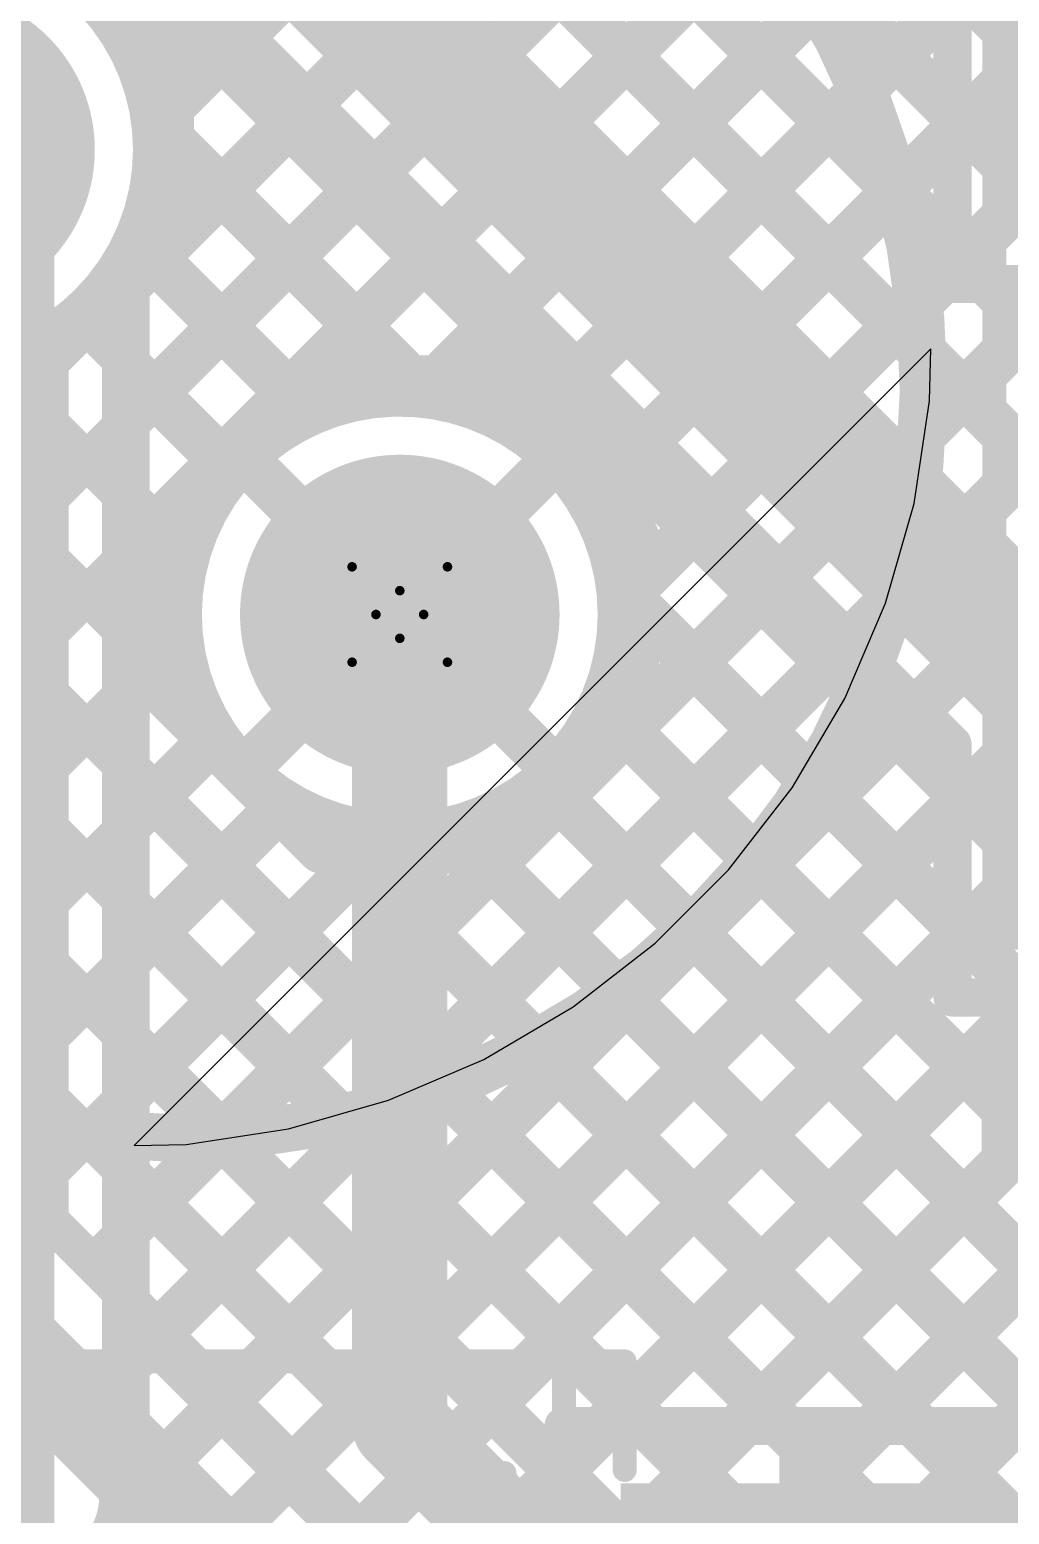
# Model space of a CAD drawing. Header units: inches. Extents: x -1.9 to 9.4, y 0 to 6.7.
# Drawn here: x 0.1457 to 0.3511, y 2.5222 to 2.8334 of the extents above; entities that cross this region are included whole.
import ezdxf

# ---------------------------------------------------------------- set-up
doc = ezdxf.new("R2010")
doc.units = ezdxf.units.IN
doc.header["$MEASUREMENT"] = 0
for name, color, linetype in [('Bottom Layer', 5, 'Continuous'), ('Bottom Solder', 6, 'Continuous'), ('Drill Drawing', 1, 'Continuous'), ('Mechanical 15', 56, 'Continuous'), ('Multi-Layer', 9, 'Continuous'), ('Pad Holes', 156, 'Continuous'), ('Top Layer', 1, 'Continuous'), ('Top Overlay', 2, 'Continuous'), ('Top Paste', 8, 'Continuous'), ('Top Solder', 216, 'Continuous')]:
    doc.layers.add(name, color=color, linetype=linetype)

# ---------------------------------------------------------------- blocks, each defined once
blk = doc.blocks.new('RC035M331LO8_14TH_2A1E_9')
at = {"layer": 'Bottom Layer'}
h = blk.add_hatch(color=5, dxfattribs=at)
edge = h.paths.add_edge_path()
edge.add_arc((-0.0689, 0), 0.0315, 0, 360)
h = blk.add_hatch(color=5, dxfattribs=at)
edge = h.paths.add_edge_path()
edge.add_arc((0.0689, 0), 0.0315, 0, 360)
at = {"layer": 'Bottom Solder'}
h = blk.add_hatch(color=6, dxfattribs=at)
edge = h.paths.add_edge_path()
edge.add_arc((-0.0689, 0), 0.0335, 0, 360)
h = blk.add_hatch(color=6, dxfattribs=at)
edge = h.paths.add_edge_path()
edge.add_arc((0.0689, 0), 0.0335, 0, 360)
at = {"layer": 'Multi-Layer'}
h = blk.add_hatch(color=9, dxfattribs=at)
edge = h.paths.add_edge_path()
edge.add_arc((-0.0689, 0), 0.0315, 0, 360)
h = blk.add_hatch(color=9, dxfattribs=at)
edge = h.paths.add_edge_path()
edge.add_arc((0.0689, 0), 0.0315, 0, 360)
at = {"layer": 'Pad Holes'}
h = blk.add_hatch(color=7, dxfattribs=at)
edge = h.paths.add_edge_path()
edge.add_arc((0.0689, 0), 0.01969, 0, 360)
at = {"layer": 'Top Layer'}
h = blk.add_hatch(color=1, dxfattribs=at)
edge = h.paths.add_edge_path()
edge.add_arc((-0.0689, 0), 0.0315, 0, 360)
h = blk.add_hatch(color=1, dxfattribs=at)
edge = h.paths.add_edge_path()
edge.add_arc((0.0689, 0), 0.0315, 0, 360)
at = {"layer": 'Top Solder'}
h = blk.add_hatch(color=216, dxfattribs=at)
edge = h.paths.add_edge_path()
edge.add_arc((-0.0689, 0), 0.0335, 0, 360)
h = blk.add_hatch(color=216, dxfattribs=at)
edge = h.paths.add_edge_path()
edge.add_arc((0.0689, 0), 0.0335, 0, 360)
at = {"layer": 'Top Overlay'}
for p, q in [((0.10827, 0.11811), (0.10827, -0.11811)), ((0.11577, 0.11023), (0.10827, 0.11811)), ((0.10827, 0.11811), (0.10827, 0.11811)), ((0.12866, 0.09271), (0.11577, 0.11023)), ((0.13922, 0.0737), (0.12866, 0.09271)), ((0.1473, 0.05351), (0.13922, 0.0737)), ((0.15276, 0.03245), (0.1473, 0.05351)), ((0.15551, 0.01088), (0.15276, 0.03245)), ((0.15551, -0.01088), (0.15551, 0.01088)), ((0.15276, -0.03245), (0.15551, -0.01088)), ((0.1473, -0.05351), (0.15276, -0.03245)), ((0.13922, -0.0737), (0.1473, -0.05351)), ((0.12866, -0.09271), (0.13922, -0.0737)), ((0.11577, -0.11023), (0.12866, -0.09271)), ((0.10827, -0.11811), (0.11577, -0.11023))]:
    blk.add_line(p, q, dxfattribs=at)
blk.add_lwpolyline([(0.0029, 0.1575, 0.01, 0.01, -224.908349), (0.0001, 0.1575, 0.01, 0.01, 0)], format="xyseb", dxfattribs=at)
blk = doc.blocks.new('SMA_DO_214AC__23')
at = {"layer": 'Top Layer'}
for points in [[(-0.1063, 0.05512), (-0.04331, 0.05512), (-0.04331, -0.05512), (-0.1063, -0.05512)], [(0.04331, 0.05512), (0.1063, 0.05512), (0.1063, -0.05512), (0.04331, -0.05512)]]:
    blk.add_hatch(color=1, dxfattribs=at).paths.add_polyline_path(points)
at = {"layer": 'Top Overlay'}
blk.add_hatch(color=2, dxfattribs=at).paths.add_polyline_path([(-0.15717, -0.06299), (-0.11122, -0.06299), (-0.11122, 0.06299), (-0.15717, 0.06299)])
at = {"layer": 'Top Paste'}
for points in [[(-0.1063, 0.05512), (-0.04331, 0.05512), (-0.04331, -0.05512), (-0.1063, -0.05512)], [(0.04331, 0.05512), (0.1063, 0.05512), (0.1063, -0.05512), (0.04331, -0.05512)]]:
    blk.add_hatch(color=8, dxfattribs=at).paths.add_polyline_path(points)
at = {"layer": 'Top Solder'}
for points in [[(-0.1103, 0.05912), (-0.03931, 0.05912), (-0.03931, -0.05912), (-0.1103, -0.05912)], [(0.03931, 0.05912), (0.1103, 0.05912), (0.1103, -0.05912), (0.03931, -0.05912)]]:
    blk.add_hatch(color=216, dxfattribs=at).paths.add_polyline_path(points)
at = {"layer": 'Top Overlay'}
for points in [[(-0.11745, 0.06034, 0.005, 0.005, 0), (0.1119, 0.06034, 0.005, 0.005, 0)], [(0.1119, 0.06034, 0.005, 0.005, 0), (0.1119, 0.04656, 0.005, 0.005, 0)], [(0.1119, -0.04656, 0.005, 0.005, 0), (0.1119, -0.06034, 0.005, 0.005, 0)], [(-0.11745, -0.06034, 0.005, 0.005, 0), (0.1119, -0.06034, 0.005, 0.005, 0)]]:
    blk.add_lwpolyline(points, format="xyseb", dxfattribs=at)
for points in [[(-0.1187, 0.06034, 0.0025, 0.0025, 1), (-0.1162, 0.06034, 0.0025, 0.0025, 1)], [(0.11065, 0.06034, 0.0025, 0.0025, 1), (0.11315, 0.06034, 0.0025, 0.0025, 1)], [(0.11065, 0.06034, 0.0025, 0.0025, 1), (0.11315, 0.06034, 0.0025, 0.0025, 1)], [(0.11065, 0.04656, 0.0025, 0.0025, 1), (0.11315, 0.04656, 0.0025, 0.0025, 1)], [(0.11065, -0.04656, 0.0025, 0.0025, 1), (0.11315, -0.04656, 0.0025, 0.0025, 1)], [(-0.1187, -0.06034, 0.0025, 0.0025, 1), (-0.1162, -0.06034, 0.0025, 0.0025, 1)], [(0.11065, -0.06034, 0.0025, 0.0025, 1), (0.11315, -0.06034, 0.0025, 0.0025, 1)], [(0.11065, -0.06034, 0.0025, 0.0025, 1), (0.11315, -0.06034, 0.0025, 0.0025, 1)]]:
    blk.add_lwpolyline(points, format="xyseb", close=True, dxfattribs=at)
blk = doc.blocks.new('MBS10S_25')
at = {"layer": 'Top Layer'}
for points in [[(-0.15577, 0.07086), (-0.08333, 0.07086), (-0.08333, 0.02362), (-0.15577, 0.02362)], [(0.08332, 0.07086), (0.15576, 0.07086), (0.15576, 0.02362), (0.08332, 0.02362)], [(-0.15576, -0.02362), (-0.08332, -0.02362), (-0.08332, -0.07086), (-0.15576, -0.07086)], [(0.08333, -0.02362), (0.15577, -0.02362), (0.15577, -0.07086), (0.08333, -0.07086)]]:
    blk.add_hatch(color=1, dxfattribs=at).paths.add_polyline_path(points)
at = {"layer": 'Top Paste'}
for points in [[(-0.15577, 0.07086), (-0.08333, 0.07086), (-0.08333, 0.02362), (-0.15577, 0.02362)], [(0.08332, 0.07086), (0.15576, 0.07086), (0.15576, 0.02362), (0.08332, 0.02362)], [(-0.15576, -0.02362), (-0.08332, -0.02362), (-0.08332, -0.07086), (-0.15576, -0.07086)], [(0.08333, -0.02362), (0.15577, -0.02362), (0.15577, -0.07086), (0.08333, -0.07086)]]:
    blk.add_hatch(color=8, dxfattribs=at).paths.add_polyline_path(points)
at = {"layer": 'Top Solder'}
for points in [[(-0.15777, 0.07286), (-0.08133, 0.07286), (-0.08133, 0.02162), (-0.15777, 0.02162)], [(0.08132, 0.07286), (0.15776, 0.07286), (0.15776, 0.02162), (0.08132, 0.02162)], [(-0.15776, -0.02162), (-0.08132, -0.02162), (-0.08132, -0.07286), (-0.15776, -0.07286)], [(0.08133, -0.02162), (0.15777, -0.02162), (0.15777, -0.07286), (0.08133, -0.07286)]]:
    blk.add_hatch(color=216, dxfattribs=at).paths.add_polyline_path(points)
at = {"layer": 'Mechanical 15'}
blk.add_lwpolyline([(0.07054, 0.00501, 0.0001, 0.0001, 0), (0.07052, 0.00499, 0.0001, 0.0001, 0)], format="xyseb", dxfattribs=at)
for points in [[(0.0705, 0.00499, 0.00005, 0.00005, 1), (0.07055, 0.00499, 0.00005, 0.00005, 1)], [(0.07052, 0.00501, 0.00005, 0.00005, 1), (0.07057, 0.00501, 0.00005, 0.00005, 1)]]:
    blk.add_lwpolyline(points, format="xyseb", close=True, dxfattribs=at)
at = {"layer": 'Top Overlay'}
for points in [[(0.0832, 0.09843, 0.005, 0.005, 0), (-0.08215, 0.09843, 0.005, 0.005, 0)], [(-0.08215, 0.09843, 0.005, 0.005, 0), (-0.08215, 0.07564, 0.005, 0.005, 0)], [(-0.06942, 0.09843, 0.005, 0.005, 0), (-0.06942, -0.09842, 0.005, 0.005, 0)], [(0.0832, 0.09843, 0.005, 0.005, 0), (0.0832, 0.07564, 0.005, 0.005, 0)], [(0.03803, 0.085, 0.005, 0.005, -1), (0.03803, 0.055, 0.005, 0.005, 0)], [(-0.04697, 0.07, 0.005, 0.005, 0), (-0.04697, 0.03, 0.005, 0.005, 0)], [(0.03803, 0.025, 0.005, 0.005, -1), (0.03803, 0.055, 0.005, 0.005, 0)], [(-0.02697, 0.05, 0.005, 0.005, 0), (-0.06697, 0.05, 0.005, 0.005, 0)], [(-0.08215, 0.01886, 0.005, 0.005, 0), (-0.08215, -0.01885, 0.005, 0.005, 0)], [(0.0832, 0.01886, 0.005, 0.005, 0), (0.0832, -0.01885, 0.005, 0.005, 0)], [(0.04053, -0.025, 0.005, 0.005, -1), (0.04053, -0.055, 0.005, 0.005, 0)], [(-0.05697, -0.035, 0.005, 0.005, 0), (-0.05697, -0.075, 0.005, 0.005, 0)], [(0.04053, -0.085, 0.005, 0.005, -1), (0.04053, -0.055, 0.005, 0.005, 0)], [(-0.08215, -0.07563, 0.005, 0.005, 0), (-0.08215, -0.09842, 0.005, 0.005, 0)], [(0.0832, -0.07563, 0.005, 0.005, 0), (0.0832, -0.09842, 0.005, 0.005, 0)], [(0.0832, -0.09842, 0.005, 0.005, 0), (-0.08215, -0.09842, 0.005, 0.005, 0)]]:
    blk.add_lwpolyline(points, format="xyseb", dxfattribs=at)
for points in [[(-0.0834, 0.09843, 0.0025, 0.0025, 1), (-0.0809, 0.09843, 0.0025, 0.0025, 1)], [(-0.0834, 0.09843, 0.0025, 0.0025, 1), (-0.0809, 0.09843, 0.0025, 0.0025, 1)], [(-0.07067, 0.09843, 0.0025, 0.0025, 1), (-0.06817, 0.09843, 0.0025, 0.0025, 1)], [(0.08195, 0.09843, 0.0025, 0.0025, 1), (0.08445, 0.09843, 0.0025, 0.0025, 1)], [(0.08195, 0.09843, 0.0025, 0.0025, 1), (0.08445, 0.09843, 0.0025, 0.0025, 1)], [(-0.1124, 0.09, 0.005, 0.005, 1), (-0.12654, 0.09, 0.005, 0.005, 1)], [(-0.12779, 0.09, 0.0025, 0.0025, 1), (-0.12529, 0.09, 0.0025, 0.0025, 1)], [(-0.11365, 0.09, 0.0025, 0.0025, 1), (-0.11115, 0.09, 0.0025, 0.0025, 1)], [(0.03678, 0.085, 0.0025, 0.0025, 1), (0.03928, 0.085, 0.0025, 0.0025, 1)], [(-0.0834, 0.07564, 0.0025, 0.0025, 1), (-0.0809, 0.07564, 0.0025, 0.0025, 1)], [(0.08195, 0.07564, 0.0025, 0.0025, 1), (0.08445, 0.07564, 0.0025, 0.0025, 1)], [(-0.04822, 0.07, 0.0025, 0.0025, 1), (-0.04572, 0.07, 0.0025, 0.0025, 1)], [(0.03678, 0.055, 0.0025, 0.0025, 1), (0.03928, 0.055, 0.0025, 0.0025, 1)], [(0.03678, 0.055, 0.0025, 0.0025, 1), (0.03928, 0.055, 0.0025, 0.0025, 1)], [(-0.06822, 0.05, 0.0025, 0.0025, 1), (-0.06572, 0.05, 0.0025, 0.0025, 1)], [(-0.02822, 0.05, 0.0025, 0.0025, 1), (-0.02572, 0.05, 0.0025, 0.0025, 1)], [(-0.04822, 0.03, 0.0025, 0.0025, 1), (-0.04572, 0.03, 0.0025, 0.0025, 1)], [(0.03678, 0.025, 0.0025, 0.0025, 1), (0.03928, 0.025, 0.0025, 0.0025, 1)], [(-0.0834, 0.01886, 0.0025, 0.0025, 1), (-0.0809, 0.01886, 0.0025, 0.0025, 1)], [(0.08195, 0.01886, 0.0025, 0.0025, 1), (0.08445, 0.01886, 0.0025, 0.0025, 1)], [(-0.0834, -0.01885, 0.0025, 0.0025, 1), (-0.0809, -0.01885, 0.0025, 0.0025, 1)], [(0.08195, -0.01885, 0.0025, 0.0025, 1), (0.08445, -0.01885, 0.0025, 0.0025, 1)], [(0.03928, -0.025, 0.0025, 0.0025, 1), (0.04178, -0.025, 0.0025, 0.0025, 1)], [(-0.05822, -0.035, 0.0025, 0.0025, 1), (-0.05572, -0.035, 0.0025, 0.0025, 1)], [(0.03928, -0.055, 0.0025, 0.0025, 1), (0.04178, -0.055, 0.0025, 0.0025, 1)], [(0.03928, -0.055, 0.0025, 0.0025, 1), (0.04178, -0.055, 0.0025, 0.0025, 1)], [(-0.0834, -0.07563, 0.0025, 0.0025, 1), (-0.0809, -0.07563, 0.0025, 0.0025, 1)], [(-0.05822, -0.075, 0.0025, 0.0025, 1), (-0.05572, -0.075, 0.0025, 0.0025, 1)], [(0.08195, -0.07563, 0.0025, 0.0025, 1), (0.08445, -0.07563, 0.0025, 0.0025, 1)], [(0.03928, -0.085, 0.0025, 0.0025, 1), (0.04178, -0.085, 0.0025, 0.0025, 1)], [(-0.0834, -0.09842, 0.0025, 0.0025, 1), (-0.0809, -0.09842, 0.0025, 0.0025, 1)], [(-0.0834, -0.09842, 0.0025, 0.0025, 1), (-0.0809, -0.09842, 0.0025, 0.0025, 1)], [(-0.07067, -0.09842, 0.0025, 0.0025, 1), (-0.06817, -0.09842, 0.0025, 0.0025, 1)], [(0.08195, -0.09842, 0.0025, 0.0025, 1), (0.08445, -0.09842, 0.0025, 0.0025, 1)], [(0.08195, -0.09842, 0.0025, 0.0025, 1), (0.08445, -0.09842, 0.0025, 0.0025, 1)]]:
    blk.add_lwpolyline(points, format="xyseb", close=True, dxfattribs=at)

msp = doc.modelspace()

# ---------------------------------------------------------------- linework, layer by layer
at = {"layer": 'Bottom Layer'}
for points in [[(0.1659, 2.49672, 0.01, 0.01, 0), (1.03869, 3.36951, 0.01, 0.01, 0)], [(0.1659, 2.52501, 0.01, 0.01, 0), (1.01041, 3.36951, 0.01, 0.01, 0)], [(0.1659, 2.55329, 0.01, 0.01, 0), (0.98212, 3.36951, 0.01, 0.01, 0)], [(0.1659, 2.58158, 0.01, 0.01, 0), (0.95384, 3.36951, 0.01, 0.01, 0)], [(0.16792, 2.47046, 0.01, 0.01, 0), (1.06697, 3.36951, 0.01, 0.01, 0)], [(0.18206, 2.45632, 0.01, 0.01, 0), (1.09526, 3.36951, 0.01, 0.01, 0)], [(0.1962, 2.44217, 0.01, 0.01, 0), (1.12354, 3.36951, 0.01, 0.01, 0)], [(0.22389, 2.44157, 0.01, 0.01, 0), (1.15183, 3.36951, 0.01, 0.01, 0)], [(0.2497, 2.75022, 0.01, 0.01, 0), (0.86898, 3.36951, 0.01, 0.01, 0)], [(0.25217, 2.44157, 0.01, 0.01, 0), (1.18011, 3.36951, 0.01, 0.01, 0)], [(0.26384, 2.73608, 0.01, 0.01, 0), (0.89727, 3.36951, 0.01, 0.01, 0)], [(0.27266, 2.71662, 0.01, 0.01, 0), (0.92555, 3.36951, 0.01, 0.01, 0)], [(0.01631, 3.16735, 0.01, 0.01, 0), (0.562, 2.62167, 0.01, 0.01, 0)], [(0.16484, 2.83508, 0.01, 0.01, 0), (0.4868, 3.15703, 0.01, 0.01, 0)], [(0.01631, 3.13907, 0.01, 0.01, 0), (0.55653, 2.59885, 0.01, 0.01, 0)], [(0.17522, 2.81717, 0.01, 0.01, 0), (0.48772, 3.12967, 0.01, 0.01, 0)], [(0.1659, 2.77957, 0.01, 0.01, 0), (0.50186, 3.11553, 0.01, 0.01, 0)], [(0.01631, 3.11078, 0.01, 0.01, 0), (0.59613, 2.53096, 0.01, 0.01, 0)], [(0.28046, 2.44157, 0.01, 0.01, 0), (0.95067, 3.11179, 0.01, 0.01, 0)], [(0.1659, 2.75128, 0.01, 0.01, 0), (0.516, 3.10138, 0.01, 0.01, 0)], [(0.1659, 2.723, 0.01, 0.01, 0), (0.54237, 3.09947, 0.01, 0.01, 0)], [(0.23133, 2.76014, 0.01, 0.01, 0), (0.57065, 3.09947, 0.01, 0.01, 0)], [(0.01631, 3.0825, 0.01, 0.01, 0), (0.5468, 2.55201, 0.01, 0.01, 0)], [(0.01631, 3.05422, 0.01, 0.01, 0), (0.51852, 2.55201, 0.01, 0.01, 0)], [(0.01631, 3.02593, 0.01, 0.01, 0), (0.50371, 2.53854, 0.01, 0.01, 0)], [(0.01631, 2.99765, 0.01, 0.01, 0), (0.46195, 2.55201, 0.01, 0.01, 0)], [(0.14234, 2.85758, 0.01, 0.01, 0), (0.17522, 2.8247, 0.01, 0.01, 0)], [(0.1259, 2.45248, 0.05, 0.05, 0), (0.1259, 2.80827, 0.05, 0.05, 0)], [(0.17522, 2.79183, 0.01, 0.01, 0), (0.17522, 2.8247, 0.01, 0.01, 0)], [(0.17522, 2.81046, 0.01, 0.01, 0), (0.22553, 2.76014, 0.01, 0.01, 0)], [(0.1659, 2.78251, 0.01, 0.01, 0), (0.17522, 2.79183, 0.01, 0.01, 0)], [(0.17039, 2.787, 0.01, 0.01, 0), (0.20207, 2.75532, 0.01, 0.01, 0)], [(0.1659, 2.47248, 0.01, 0.01, 0), (0.1659, 2.78251, 0.01, 0.01, 0)], [(0.1659, 2.76321, 0.01, 0.01, 0), (0.18793, 2.74118, 0.01, 0.01, 0)], [(0.17402, 2.72727, 0.01, 0.01, 0), (0.2069, 2.76014, 0.01, 0.01, 0)], [(0.2069, 2.76014, 0.01, 0.01, 0), (0.23978, 2.76014, 0.01, 0.01, 0)], [(0.23978, 2.76014, 0.01, 0.01, 0), (0.27266, 2.72727, 0.01, 0.01, 0)], [(0.194, 2.74017, 0.01, 0.01, 0), (0.22334, 2.71083, 0.01, 0.01, 0)], [(0.22334, 2.71083, 0.01, 0.01, 0), (0.25268, 2.74017, 0.01, 0.01, 0)], [(0.1659, 2.73492, 0.01, 0.01, 0), (0.17402, 2.7268, 0.01, 0.01, 0)], [(0.17402, 2.69439, 0.01, 0.01, 0), (0.17402, 2.72727, 0.01, 0.01, 0)], [(0.27266, 2.69439, 0.01, 0.01, 0), (0.27266, 2.72727, 0.01, 0.01, 0)], [(0.27266, 2.71302, 0.01, 0.01, 0), (0.43367, 2.55201, 0.01, 0.01, 0)], [(0.194, 2.68148, 0.01, 0.01, 0), (0.22334, 2.71083, 0.01, 0.01, 0)], [(0.22334, 2.71083, 0.01, 0.01, 0), (0.25268, 2.68148, 0.01, 0.01, 0)], [(0.1659, 2.70664, 0.01, 0.01, 0), (0.17402, 2.69852, 0.01, 0.01, 0)], [(0.1659, 2.69471, 0.01, 0.01, 0), (0.17402, 2.70284, 0.01, 0.01, 0)], [(0.17402, 2.69439, 0.01, 0.01, 0), (0.2069, 2.66151, 0.01, 0.01, 0)], [(0.23978, 2.66151, 0.01, 0.01, 0), (0.27266, 2.69439, 0.01, 0.01, 0)], [(0.26783, 2.68956, 0.01, 0.01, 0), (0.41128, 2.54611, 0.01, 0.01, 0)], [(0.1659, 2.66643, 0.01, 0.01, 0), (0.18394, 2.68447, 0.01, 0.01, 0)], [(0.1659, 2.67835, 0.01, 0.01, 0), (0.39225, 2.45201, 0.01, 0.01, 0)], [(0.25369, 2.67542, 0.01, 0.01, 0), (0.39714, 2.53197, 0.01, 0.01, 0)], [(0.1659, 2.63814, 0.01, 0.01, 0), (0.19808, 2.67033, 0.01, 0.01, 0)], [(0.1659, 2.60986, 0.01, 0.01, 0), (0.21755, 2.66151, 0.01, 0.01, 0)], [(0.2069, 2.66151, 0.01, 0.01, 0), (0.23978, 2.66151, 0.01, 0.01, 0)], [(0.21103, 2.66151, 0.01, 0.01, 0), (0.39196, 2.48058, 0.01, 0.01, 0)], [(0.23931, 2.66151, 0.01, 0.01, 0), (0.39196, 2.50886, 0.01, 0.01, 0)], [(0.1659, 2.65007, 0.01, 0.01, 0), (0.3744, 2.44157, 0.01, 0.01, 0)], [(0.1659, 2.62179, 0.01, 0.01, 0), (0.34611, 2.44157, 0.01, 0.01, 0)], [(0.1659, 2.5935, 0.01, 0.01, 0), (0.31783, 2.44157, 0.01, 0.01, 0)], [(0.1659, 2.56522, 0.01, 0.01, 0), (0.28954, 2.44157, 0.01, 0.01, 0)], [(0.1659, 2.53693, 0.01, 0.01, 0), (0.26126, 2.44157, 0.01, 0.01, 0)]]:
    msp.add_lwpolyline(points, format="xyseb", dxfattribs=at)
for points in [[(0.16234, 2.83508, 0.005, 0.005, 1), (0.16734, 2.83508, 0.005, 0.005, 1)], [(0.1134, 2.80827, 0.025, 0.025, 1), (0.1384, 2.80827, 0.025, 0.025, 1)], [(0.17272, 2.8247, 0.005, 0.005, 1), (0.17772, 2.8247, 0.005, 0.005, 1)], [(0.17272, 2.8247, 0.005, 0.005, 1), (0.17772, 2.8247, 0.005, 0.005, 1)], [(0.17272, 2.81717, 0.005, 0.005, 1), (0.17772, 2.81717, 0.005, 0.005, 1)], [(0.17272, 2.81046, 0.005, 0.005, 1), (0.17772, 2.81046, 0.005, 0.005, 1)], [(0.17272, 2.79183, 0.005, 0.005, 1), (0.17772, 2.79183, 0.005, 0.005, 1)], [(0.17272, 2.79183, 0.005, 0.005, 1), (0.17772, 2.79183, 0.005, 0.005, 1)], [(0.16789, 2.787, 0.005, 0.005, 1), (0.17289, 2.787, 0.005, 0.005, 1)], [(0.1634, 2.78251, 0.005, 0.005, 1), (0.1684, 2.78251, 0.005, 0.005, 1)], [(0.1634, 2.78251, 0.005, 0.005, 1), (0.1684, 2.78251, 0.005, 0.005, 1)], [(0.1634, 2.77957, 0.005, 0.005, 1), (0.1684, 2.77957, 0.005, 0.005, 1)], [(0.1634, 2.76321, 0.005, 0.005, 1), (0.1684, 2.76321, 0.005, 0.005, 1)], [(0.2044, 2.76014, 0.005, 0.005, 1), (0.2094, 2.76014, 0.005, 0.005, 1)], [(0.2044, 2.76014, 0.005, 0.005, 1), (0.2094, 2.76014, 0.005, 0.005, 1)], [(0.22303, 2.76014, 0.005, 0.005, 1), (0.22803, 2.76014, 0.005, 0.005, 1)], [(0.22883, 2.76014, 0.005, 0.005, 1), (0.23383, 2.76014, 0.005, 0.005, 1)], [(0.23728, 2.76014, 0.005, 0.005, 1), (0.24228, 2.76014, 0.005, 0.005, 1)], [(0.23728, 2.76014, 0.005, 0.005, 1), (0.24228, 2.76014, 0.005, 0.005, 1)], [(0.19957, 2.75532, 0.005, 0.005, 1), (0.20457, 2.75532, 0.005, 0.005, 1)], [(0.1634, 2.75128, 0.005, 0.005, 1), (0.1684, 2.75128, 0.005, 0.005, 1)], [(0.2472, 2.75022, 0.005, 0.005, 1), (0.2522, 2.75022, 0.005, 0.005, 1)], [(0.18543, 2.74118, 0.005, 0.005, 1), (0.19043, 2.74118, 0.005, 0.005, 1)], [(0.1915, 2.74017, 0.005, 0.005, 1), (0.1965, 2.74017, 0.005, 0.005, 1)], [(0.25018, 2.74017, 0.005, 0.005, 1), (0.25518, 2.74017, 0.005, 0.005, 1)], [(0.1634, 2.73492, 0.005, 0.005, 1), (0.1684, 2.73492, 0.005, 0.005, 1)], [(0.26134, 2.73608, 0.005, 0.005, 1), (0.26634, 2.73608, 0.005, 0.005, 1)], [(0.17152, 2.72727, 0.005, 0.005, 1), (0.17652, 2.72727, 0.005, 0.005, 1)], [(0.17152, 2.72727, 0.005, 0.005, 1), (0.17652, 2.72727, 0.005, 0.005, 1)], [(0.17152, 2.7268, 0.005, 0.005, 1), (0.17652, 2.7268, 0.005, 0.005, 1)], [(0.27016, 2.72727, 0.005, 0.005, 1), (0.27516, 2.72727, 0.005, 0.005, 1)], [(0.27016, 2.72727, 0.005, 0.005, 1), (0.27516, 2.72727, 0.005, 0.005, 1)], [(0.1634, 2.723, 0.005, 0.005, 1), (0.1684, 2.723, 0.005, 0.005, 1)], [(0.27016, 2.71662, 0.005, 0.005, 1), (0.27516, 2.71662, 0.005, 0.005, 1)], [(0.27016, 2.71302, 0.005, 0.005, 1), (0.27516, 2.71302, 0.005, 0.005, 1)], [(0.22084, 2.71083, 0.005, 0.005, 1), (0.22584, 2.71083, 0.005, 0.005, 1)], [(0.22084, 2.71083, 0.005, 0.005, 1), (0.22584, 2.71083, 0.005, 0.005, 1)], [(0.22084, 2.71083, 0.005, 0.005, 1), (0.22584, 2.71083, 0.005, 0.005, 1)], [(0.22084, 2.71083, 0.005, 0.005, 1), (0.22584, 2.71083, 0.005, 0.005, 1)], [(0.1634, 2.70664, 0.005, 0.005, 1), (0.1684, 2.70664, 0.005, 0.005, 1)], [(0.17152, 2.70284, 0.005, 0.005, 1), (0.17652, 2.70284, 0.005, 0.005, 1)], [(0.17152, 2.69852, 0.005, 0.005, 1), (0.17652, 2.69852, 0.005, 0.005, 1)], [(0.1634, 2.69471, 0.005, 0.005, 1), (0.1684, 2.69471, 0.005, 0.005, 1)], [(0.17152, 2.69439, 0.005, 0.005, 1), (0.17652, 2.69439, 0.005, 0.005, 1)], [(0.17152, 2.69439, 0.005, 0.005, 1), (0.17652, 2.69439, 0.005, 0.005, 1)], [(0.27016, 2.69439, 0.005, 0.005, 1), (0.27516, 2.69439, 0.005, 0.005, 1)], [(0.27016, 2.69439, 0.005, 0.005, 1), (0.27516, 2.69439, 0.005, 0.005, 1)], [(0.26533, 2.68956, 0.005, 0.005, 1), (0.27033, 2.68956, 0.005, 0.005, 1)], [(0.18144, 2.68447, 0.005, 0.005, 1), (0.18644, 2.68447, 0.005, 0.005, 1)], [(0.1915, 2.68148, 0.005, 0.005, 1), (0.1965, 2.68148, 0.005, 0.005, 1)], [(0.25018, 2.68148, 0.005, 0.005, 1), (0.25518, 2.68148, 0.005, 0.005, 1)], [(0.1634, 2.67835, 0.005, 0.005, 1), (0.1684, 2.67835, 0.005, 0.005, 1)], [(0.25119, 2.67542, 0.005, 0.005, 1), (0.25619, 2.67542, 0.005, 0.005, 1)], [(0.19558, 2.67033, 0.005, 0.005, 1), (0.20058, 2.67033, 0.005, 0.005, 1)], [(0.1634, 2.66643, 0.005, 0.005, 1), (0.1684, 2.66643, 0.005, 0.005, 1)], [(0.2044, 2.66151, 0.005, 0.005, 1), (0.2094, 2.66151, 0.005, 0.005, 1)], [(0.2044, 2.66151, 0.005, 0.005, 1), (0.2094, 2.66151, 0.005, 0.005, 1)], [(0.20853, 2.66151, 0.005, 0.005, 1), (0.21353, 2.66151, 0.005, 0.005, 1)], [(0.21505, 2.66151, 0.005, 0.005, 1), (0.22005, 2.66151, 0.005, 0.005, 1)], [(0.23681, 2.66151, 0.005, 0.005, 1), (0.24181, 2.66151, 0.005, 0.005, 1)], [(0.23728, 2.66151, 0.005, 0.005, 1), (0.24228, 2.66151, 0.005, 0.005, 1)], [(0.23728, 2.66151, 0.005, 0.005, 1), (0.24228, 2.66151, 0.005, 0.005, 1)], [(0.1634, 2.65007, 0.005, 0.005, 1), (0.1684, 2.65007, 0.005, 0.005, 1)], [(0.1634, 2.63814, 0.005, 0.005, 1), (0.1684, 2.63814, 0.005, 0.005, 1)], [(0.1634, 2.62179, 0.005, 0.005, 1), (0.1684, 2.62179, 0.005, 0.005, 1)], [(0.1634, 2.60986, 0.005, 0.005, 1), (0.1684, 2.60986, 0.005, 0.005, 1)], [(0.1634, 2.5935, 0.005, 0.005, 1), (0.1684, 2.5935, 0.005, 0.005, 1)], [(0.1634, 2.58158, 0.005, 0.005, 1), (0.1684, 2.58158, 0.005, 0.005, 1)], [(0.1634, 2.56522, 0.005, 0.005, 1), (0.1684, 2.56522, 0.005, 0.005, 1)], [(0.1634, 2.55329, 0.005, 0.005, 1), (0.1684, 2.55329, 0.005, 0.005, 1)], [(0.1634, 2.53693, 0.005, 0.005, 1), (0.1684, 2.53693, 0.005, 0.005, 1)], [(0.1634, 2.52501, 0.005, 0.005, 1), (0.1684, 2.52501, 0.005, 0.005, 1)]]:
    msp.add_lwpolyline(points, format="xyseb", close=True, dxfattribs=at)
at = {"layer": 'Drill Drawing'}
for points in [[(0.21334, 2.72083, 0.002, 0.002, 0), (0.22334, 2.71583, 0.002, 0.002, 0)], [(0.21334, 2.72083, 0.002, 0.002, 0), (0.21834, 2.71083, 0.002, 0.002, 0)], [(0.22334, 2.71583, 0.002, 0.002, 0), (0.23334, 2.72083, 0.002, 0.002, 0)], [(0.22834, 2.71083, 0.002, 0.002, 0), (0.23334, 2.72083, 0.002, 0.002, 0)], [(0.21334, 2.70083, 0.002, 0.002, 0), (0.21834, 2.71083, 0.002, 0.002, 0)], [(0.22834, 2.71083, 0.002, 0.002, 0), (0.23334, 2.70083, 0.002, 0.002, 0)], [(0.21334, 2.70083, 0.002, 0.002, 0), (0.22334, 2.70583, 0.002, 0.002, 0)], [(0.22334, 2.70583, 0.002, 0.002, 0), (0.23334, 2.70083, 0.002, 0.002, 0)]]:
    msp.add_lwpolyline(points, format="xyseb", dxfattribs=at)
for points in [[(0.21284, 2.72083, 0.001, 0.001, 1), (0.21384, 2.72083, 0.001, 0.001, 1)], [(0.21284, 2.72083, 0.001, 0.001, 1), (0.21384, 2.72083, 0.001, 0.001, 1)], [(0.23284, 2.72083, 0.001, 0.001, 1), (0.23384, 2.72083, 0.001, 0.001, 1)], [(0.23284, 2.72083, 0.001, 0.001, 1), (0.23384, 2.72083, 0.001, 0.001, 1)], [(0.22284, 2.71583, 0.001, 0.001, 1), (0.22384, 2.71583, 0.001, 0.001, 1)], [(0.22284, 2.71583, 0.001, 0.001, 1), (0.22384, 2.71583, 0.001, 0.001, 1)], [(0.21784, 2.71083, 0.001, 0.001, 1), (0.21884, 2.71083, 0.001, 0.001, 1)], [(0.21784, 2.71083, 0.001, 0.001, 1), (0.21884, 2.71083, 0.001, 0.001, 1)], [(0.22784, 2.71083, 0.001, 0.001, 1), (0.22884, 2.71083, 0.001, 0.001, 1)], [(0.22784, 2.71083, 0.001, 0.001, 1), (0.22884, 2.71083, 0.001, 0.001, 1)], [(0.22284, 2.70583, 0.001, 0.001, 1), (0.22384, 2.70583, 0.001, 0.001, 1)], [(0.22284, 2.70583, 0.001, 0.001, 1), (0.22384, 2.70583, 0.001, 0.001, 1)], [(0.21284, 2.70083, 0.001, 0.001, 1), (0.21384, 2.70083, 0.001, 0.001, 1)], [(0.21284, 2.70083, 0.001, 0.001, 1), (0.21384, 2.70083, 0.001, 0.001, 1)], [(0.23284, 2.70083, 0.001, 0.001, 1), (0.23384, 2.70083, 0.001, 0.001, 1)], [(0.23284, 2.70083, 0.001, 0.001, 1), (0.23384, 2.70083, 0.001, 0.001, 1)]]:
    msp.add_lwpolyline(points, format="xyseb", close=True, dxfattribs=at)
at = {"layer": 'Top Layer'}
for points in [[(0.01529, 2.99867, 0.008, 0.008, 0), (0.33922, 2.67474, 0.008, 0.008, 0)], [(0.17554, 2.97984, 0.008, 0.008, 0), (0.33922, 2.81616, 0.008, 0.008, 0)], [(0.17554, 2.95156, 0.008, 0.008, 0), (0.33922, 2.78788, 0.008, 0.008, 0)], [(0.27035, 2.82745, 0.008, 0.008, 0), (0.37055, 2.92765, 0.008, 0.008, 0)], [(0.17554, 2.92327, 0.008, 0.008, 0), (0.37729, 2.72152, 0.008, 0.008, 0)], [(0.17554, 2.92226, 0.008, 0.008, 0), (0.37628, 2.72152, 0.008, 0.008, 0)], [(0.14904, 2.91128, 0.025, 0.025, 0), (0.3628, 2.69752, 0.025, 0.025, 0)], [(0.13033, 2.89251, 0.008, 0.008, 0), (0.33922, 2.68362, 0.008, 0.008, 0)], [(0.33922, 2.78013, 0.008, 0.008, 0), (0.33922, 2.87113, 0.008, 0.008, 0)], [(0.28449, 2.8133, 0.008, 0.008, 0), (0.33922, 2.86803, 0.008, 0.008, 0)], [(0.09373, 2.84044, 0.008, 0.008, -0.668179), (0.1714, 2.80827, 0.008, 0.008, 0)], [(0.16356, 2.83379, 0.008, 0.008, 0), (0.1763, 2.84654, 0.008, 0.008, 0)], [(0.29863, 2.79916, 0.008, 0.008, 0), (0.33922, 2.83975, 0.008, 0.008, 0)], [(0.17114, 2.81309, 0.008, 0.008, 0), (0.19045, 2.8324, 0.008, 0.008, 0)], [(0.1499, 2.76357, 0.008, 0.008, 0), (0.20459, 2.81825, 0.008, 0.008, 0)], [(0.17093, 2.81474, 0.008, 0.008, 0), (0.22982, 2.75586, 0.008, 0.008, 0)], [(0.31278, 2.78502, 0.008, 0.008, 0), (0.33922, 2.81147, 0.008, 0.008, 0)], [(0.1714, 2.80827, 0.008, 0.008, -0.198912), (0.15807, 2.7761, 0.008, 0.008, 0)], [(0.1499, 2.73528, 0.008, 0.008, 0), (0.21873, 2.80411, 0.008, 0.008, 0)], [(0.1499, 2.707, 0.008, 0.008, 0), (0.23287, 2.78997, 0.008, 0.008, 0)], [(0.16751, 2.78988, 0.008, 0.008, 0), (0.20495, 2.75244, 0.008, 0.008, 0)], [(0.33922, 2.78788, 0.008, 0.008, 0), (0.34696, 2.78013, 0.008, 0.008, 0)], [(0.32692, 2.77088, 0.008, 0.008, 0), (0.33922, 2.78318, 0.008, 0.008, 0)], [(0.33922, 2.78013, 0.008, 0.008, 0), (0.38434, 2.78013, 0.008, 0.008, 0)], [(0.34106, 2.75674, 0.008, 0.008, 0), (0.36446, 2.78013, 0.008, 0.008, 0)], [(0.34696, 2.78013, 0.008, 0.008, 0), (0.40558, 2.72152, 0.008, 0.008, 0)], [(0.15807, 2.7761, 0.008, 0.008, -0.057493), (0.1499, 2.76962, 0.008, 0.008, 0)], [(0.22733, 2.75615, 0.008, 0.008, 0), (0.24701, 2.77583, 0.008, 0.008, 0)], [(0.15544, 2.77367, 0.008, 0.008, 0), (0.18874, 2.74037, 0.008, 0.008, 0)], [(0.1499, 2.58383, 0.008, 0.008, 0), (0.1499, 2.76962, 0.008, 0.008, 0)], [(0.24832, 2.74885, 0.008, 0.008, 0), (0.26116, 2.76169, 0.008, 0.008, 0)], [(0.19117, 2.743, 0.008, 0.008, -0.668179), (0.26883, 2.71083, 0.008, 0.008, 0)], [(0.1499, 2.75092, 0.008, 0.008, 0), (0.17915, 2.72167, 0.008, 0.008, 0)], [(0.26221, 2.73446, 0.008, 0.008, 0), (0.2753, 2.74754, 0.008, 0.008, 0)], [(0.25551, 2.67866, 0.008, 0.008, -1), (0.19117, 2.743, 0.008, 0.008, 0)], [(0.194, 2.74017, 0.01, 0.01, 0), (0.22334, 2.71083, 0.01, 0.01, 0)], [(0.22334, 2.71083, 0.01, 0.01, 0), (0.25268, 2.74017, 0.01, 0.01, 0)], [(0.26879, 2.71275, 0.008, 0.008, 0), (0.28944, 2.7334, 0.008, 0.008, 0)], [(0.1499, 2.72264, 0.008, 0.008, 0), (0.18328, 2.68926, 0.008, 0.008, 0)], [(0.15903, 2.5747, 0.008, 0.008, 0), (0.30358, 2.71926, 0.008, 0.008, 0)], [(0.22334, 2.54088, 0.02, 0.02, 0), (0.22334, 2.71083, 0.02, 0.02, 0)], [(0.26837, 2.7173, 0.008, 0.008, 0), (0.33922, 2.64646, 0.008, 0.008, 0)], [(0.194, 2.68148, 0.01, 0.01, 0), (0.22334, 2.71083, 0.01, 0.01, 0)], [(0.22334, 2.71083, 0.01, 0.01, 0), (0.25268, 2.68148, 0.01, 0.01, 0)], [(0.26883, 2.71083, 0.008, 0.008, -0.198912), (0.25551, 2.67866, 0.008, 0.008, 0)], [(0.1499, 2.67871, 0.008, 0.008, 0), (0.17802, 2.70683, 0.008, 0.008, 0)], [(0.17317, 2.56056, 0.008, 0.008, 0), (0.31773, 2.70512, 0.008, 0.008, 0)], [(0.1499, 2.69435, 0.008, 0.008, 0), (0.30356, 2.54069, 0.008, 0.008, 0)], [(0.26495, 2.69244, 0.008, 0.008, 0), (0.4148, 2.54259, 0.008, 0.008, 0)], [(0.18731, 2.54642, 0.008, 0.008, 0), (0.33187, 2.69097, 0.008, 0.008, 0)], [(0.1499, 2.65043, 0.008, 0.008, 0), (0.18532, 2.68584, 0.008, 0.008, 0)], [(0.33922, 2.63053, 0.008, 0.008, 0), (0.33922, 2.68362, 0.008, 0.008, 0)], [(0.25288, 2.67623, 0.008, 0.008, 0), (0.40081, 2.5283, 0.008, 0.008, 0)], [(0.1499, 2.62214, 0.008, 0.008, 0), (0.19971, 2.67195, 0.008, 0.008, 0)], [(0.20145, 2.53228, 0.008, 0.008, 0), (0.33922, 2.67004, 0.008, 0.008, 0)], [(0.20177, 2.67077, 0.008, 0.008, 0), (0.33185, 2.54069, 0.008, 0.008, 0)], [(0.23418, 2.66664, 0.008, 0.008, 0), (0.39332, 2.50751, 0.008, 0.008, 0)], [(0.1499, 2.66607, 0.008, 0.008, 0), (0.27528, 2.54069, 0.008, 0.008, 0)], [(0.1499, 2.59386, 0.008, 0.008, 0), (0.22141, 2.66537, 0.008, 0.008, 0)], [(0.2156, 2.51814, 0.008, 0.008, 0), (0.33922, 2.64176, 0.008, 0.008, 0)], [(0.1499, 2.63779, 0.008, 0.008, 0), (0.25766, 2.53002, 0.008, 0.008, 0)], [(0.26644, 2.54069, 0.008, 0.008, 0), (0.35627, 2.63053, 0.008, 0.008, 0)], [(0.29472, 2.54069, 0.008, 0.008, 0), (0.38456, 2.63053, 0.008, 0.008, 0)], [(0.323, 2.54069, 0.008, 0.008, 0), (0.41284, 2.63053, 0.008, 0.008, 0)], [(0.33922, 2.63053, 0.008, 0.008, 0), (0.47746, 2.63053, 0.008, 0.008, 0)], [(0.35129, 2.54069, 0.008, 0.008, 0), (0.44113, 2.63053, 0.008, 0.008, 0)], [(0.1499, 2.6095, 0.008, 0.008, 0), (0.25766, 2.50174, 0.008, 0.008, 0)], [(0.1499, 2.58383, 0.008, 0.008, 0), (0.25766, 2.47607, 0.008, 0.008, 0)], [(0.1259, 2.57389, 0.02, 0.02, 0), (0.27758, 2.42221, 0.02, 0.02, 0)], [(0.22334, 2.54088, 0.02, 0.02, 0), (0.25338, 2.51084, 0.02, 0.02, 0)], [(0.25766, 2.54069, 0.008, 0.008, 0), (0.3581, 2.54069, 0.008, 0.008, 0)], [(0.25766, 2.47607, 0.008, 0.008, 0), (0.25766, 2.54069, 0.008, 0.008, 0)], [(0.30788, 2.50307, 0.01, 0.01, 0), (0.30788, 2.53669, 0.01, 0.01, 0)], [(0.22974, 2.50399, 0.008, 0.008, 0), (0.25766, 2.53192, 0.008, 0.008, 0)]]:
    msp.add_lwpolyline(points, format="xyseb", dxfattribs=at)
for points in [[(0.16156, 2.83379, 0.004, 0.004, 1), (0.16556, 2.83379, 0.004, 0.004, 1)], [(0.18845, 2.8324, 0.004, 0.004, 1), (0.19245, 2.8324, 0.004, 0.004, 1)], [(0.26835, 2.82745, 0.004, 0.004, 1), (0.27235, 2.82745, 0.004, 0.004, 1)], [(0.20259, 2.81825, 0.004, 0.004, 1), (0.20659, 2.81825, 0.004, 0.004, 1)], [(0.33722, 2.81616, 0.004, 0.004, 1), (0.34122, 2.81616, 0.004, 0.004, 1)], [(0.16893, 2.81474, 0.004, 0.004, 1), (0.17293, 2.81474, 0.004, 0.004, 1)], [(0.16914, 2.81309, 0.004, 0.004, 1), (0.17314, 2.81309, 0.004, 0.004, 1)], [(0.28249, 2.8133, 0.004, 0.004, 1), (0.28649, 2.8133, 0.004, 0.004, 1)], [(0.33722, 2.81147, 0.004, 0.004, 1), (0.34122, 2.81147, 0.004, 0.004, 1)], [(0.1694, 2.80827, 0.004, 0.004, 1), (0.1734, 2.80827, 0.004, 0.004, 1)], [(0.1694, 2.80827, 0.004, 0.004, 1), (0.1734, 2.80827, 0.004, 0.004, 1)], [(0.21673, 2.80411, 0.004, 0.004, 1), (0.22073, 2.80411, 0.004, 0.004, 1)], [(0.29663, 2.79916, 0.004, 0.004, 1), (0.30063, 2.79916, 0.004, 0.004, 1)], [(0.16551, 2.78988, 0.004, 0.004, 1), (0.16951, 2.78988, 0.004, 0.004, 1)], [(0.23087, 2.78997, 0.004, 0.004, 1), (0.23487, 2.78997, 0.004, 0.004, 1)], [(0.31078, 2.78502, 0.004, 0.004, 1), (0.31478, 2.78502, 0.004, 0.004, 1)], [(0.33722, 2.78788, 0.004, 0.004, 1), (0.34122, 2.78788, 0.004, 0.004, 1)], [(0.33722, 2.78788, 0.004, 0.004, 1), (0.34122, 2.78788, 0.004, 0.004, 1)], [(0.33722, 2.78318, 0.004, 0.004, 1), (0.34122, 2.78318, 0.004, 0.004, 1)], [(0.33722, 2.78013, 0.004, 0.004, 1), (0.34122, 2.78013, 0.004, 0.004, 1)], [(0.33722, 2.78013, 0.004, 0.004, 1), (0.34122, 2.78013, 0.004, 0.004, 1)], [(0.34496, 2.78013, 0.004, 0.004, 1), (0.34896, 2.78013, 0.004, 0.004, 1)], [(0.34496, 2.78013, 0.004, 0.004, 1), (0.34896, 2.78013, 0.004, 0.004, 1)], [(0.15607, 2.7761, 0.004, 0.004, 1), (0.16007, 2.7761, 0.004, 0.004, 1)], [(0.15607, 2.7761, 0.004, 0.004, 1), (0.16007, 2.7761, 0.004, 0.004, 1)], [(0.24501, 2.77583, 0.004, 0.004, 1), (0.24901, 2.77583, 0.004, 0.004, 1)], [(0.15344, 2.77367, 0.004, 0.004, 1), (0.15744, 2.77367, 0.004, 0.004, 1)], [(0.1479, 2.76962, 0.004, 0.004, 1), (0.1519, 2.76962, 0.004, 0.004, 1)], [(0.1479, 2.76962, 0.004, 0.004, 1), (0.1519, 2.76962, 0.004, 0.004, 1)], [(0.32492, 2.77088, 0.004, 0.004, 1), (0.32892, 2.77088, 0.004, 0.004, 1)], [(0.1479, 2.76357, 0.004, 0.004, 1), (0.1519, 2.76357, 0.004, 0.004, 1)], [(0.25916, 2.76169, 0.004, 0.004, 1), (0.26316, 2.76169, 0.004, 0.004, 1)], [(0.22533, 2.75615, 0.004, 0.004, 1), (0.22933, 2.75615, 0.004, 0.004, 1)], [(0.22782, 2.75586, 0.004, 0.004, 1), (0.23182, 2.75586, 0.004, 0.004, 1)], [(0.33906, 2.75674, 0.004, 0.004, 1), (0.34306, 2.75674, 0.004, 0.004, 1)], [(0.1479, 2.75092, 0.004, 0.004, 1), (0.1519, 2.75092, 0.004, 0.004, 1)], [(0.20295, 2.75244, 0.004, 0.004, 1), (0.20695, 2.75244, 0.004, 0.004, 1)], [(0.24632, 2.74885, 0.004, 0.004, 1), (0.25032, 2.74885, 0.004, 0.004, 1)], [(0.2733, 2.74754, 0.004, 0.004, 1), (0.2773, 2.74754, 0.004, 0.004, 1)], [(0.18917, 2.743, 0.004, 0.004, 1), (0.19317, 2.743, 0.004, 0.004, 1)], [(0.18917, 2.743, 0.004, 0.004, 1), (0.19317, 2.743, 0.004, 0.004, 1)], [(0.18674, 2.74037, 0.004, 0.004, 1), (0.19074, 2.74037, 0.004, 0.004, 1)], [(0.1915, 2.74017, 0.005, 0.005, 1), (0.1965, 2.74017, 0.005, 0.005, 1)], [(0.25018, 2.74017, 0.005, 0.005, 1), (0.25518, 2.74017, 0.005, 0.005, 1)], [(0.1479, 2.73528, 0.004, 0.004, 1), (0.1519, 2.73528, 0.004, 0.004, 1)], [(0.26021, 2.73446, 0.004, 0.004, 1), (0.26421, 2.73446, 0.004, 0.004, 1)], [(0.28744, 2.7334, 0.004, 0.004, 1), (0.29144, 2.7334, 0.004, 0.004, 1)], [(0.1479, 2.72264, 0.004, 0.004, 1), (0.1519, 2.72264, 0.004, 0.004, 1)], [(0.17715, 2.72167, 0.004, 0.004, 1), (0.18115, 2.72167, 0.004, 0.004, 1)], [(0.21834, 2.71083, 0.01, 0.01, 1), (0.22834, 2.71083, 0.01, 0.01, 1)], [(0.26637, 2.7173, 0.004, 0.004, 1), (0.27037, 2.7173, 0.004, 0.004, 1)], [(0.30158, 2.71926, 0.004, 0.004, 1), (0.30558, 2.71926, 0.004, 0.004, 1)], [(0.22084, 2.71083, 0.005, 0.005, 1), (0.22584, 2.71083, 0.005, 0.005, 1)], [(0.22084, 2.71083, 0.005, 0.005, 1), (0.22584, 2.71083, 0.005, 0.005, 1)], [(0.22084, 2.71083, 0.005, 0.005, 1), (0.22584, 2.71083, 0.005, 0.005, 1)], [(0.22084, 2.71083, 0.005, 0.005, 1), (0.22584, 2.71083, 0.005, 0.005, 1)], [(0.26679, 2.71275, 0.004, 0.004, 1), (0.27079, 2.71275, 0.004, 0.004, 1)], [(0.26683, 2.71083, 0.004, 0.004, 1), (0.27083, 2.71083, 0.004, 0.004, 1)], [(0.26683, 2.71083, 0.004, 0.004, 1), (0.27083, 2.71083, 0.004, 0.004, 1)], [(0.1479, 2.707, 0.004, 0.004, 1), (0.1519, 2.707, 0.004, 0.004, 1)], [(0.17602, 2.70683, 0.004, 0.004, 1), (0.18002, 2.70683, 0.004, 0.004, 1)], [(0.31573, 2.70512, 0.004, 0.004, 1), (0.31973, 2.70512, 0.004, 0.004, 1)], [(0.35655, 2.69752, 0.0125, 0.0125, 1), (0.36905, 2.69752, 0.0125, 0.0125, 1)], [(0.1479, 2.69435, 0.004, 0.004, 1), (0.1519, 2.69435, 0.004, 0.004, 1)], [(0.26295, 2.69244, 0.004, 0.004, 1), (0.26695, 2.69244, 0.004, 0.004, 1)], [(0.18128, 2.68926, 0.004, 0.004, 1), (0.18528, 2.68926, 0.004, 0.004, 1)], [(0.32987, 2.69097, 0.004, 0.004, 1), (0.33387, 2.69097, 0.004, 0.004, 1)], [(0.18332, 2.68584, 0.004, 0.004, 1), (0.18732, 2.68584, 0.004, 0.004, 1)], [(0.1915, 2.68148, 0.005, 0.005, 1), (0.1965, 2.68148, 0.005, 0.005, 1)], [(0.25018, 2.68148, 0.005, 0.005, 1), (0.25518, 2.68148, 0.005, 0.005, 1)], [(0.33722, 2.68362, 0.004, 0.004, 1), (0.34122, 2.68362, 0.004, 0.004, 1)], [(0.33722, 2.68362, 0.004, 0.004, 1), (0.34122, 2.68362, 0.004, 0.004, 1)], [(0.1479, 2.67871, 0.004, 0.004, 1), (0.1519, 2.67871, 0.004, 0.004, 1)], [(0.25088, 2.67623, 0.004, 0.004, 1), (0.25488, 2.67623, 0.004, 0.004, 1)], [(0.25351, 2.67866, 0.004, 0.004, 1), (0.25751, 2.67866, 0.004, 0.004, 1)], [(0.25351, 2.67866, 0.004, 0.004, 1), (0.25751, 2.67866, 0.004, 0.004, 1)], [(0.33722, 2.67474, 0.004, 0.004, 1), (0.34122, 2.67474, 0.004, 0.004, 1)], [(0.19771, 2.67195, 0.004, 0.004, 1), (0.20171, 2.67195, 0.004, 0.004, 1)], [(0.19977, 2.67077, 0.004, 0.004, 1), (0.20377, 2.67077, 0.004, 0.004, 1)], [(0.33722, 2.67004, 0.004, 0.004, 1), (0.34122, 2.67004, 0.004, 0.004, 1)], [(0.23218, 2.66664, 0.004, 0.004, 1), (0.23618, 2.66664, 0.004, 0.004, 1)], [(0.1479, 2.66607, 0.004, 0.004, 1), (0.1519, 2.66607, 0.004, 0.004, 1)], [(0.21941, 2.66537, 0.004, 0.004, 1), (0.22341, 2.66537, 0.004, 0.004, 1)], [(0.1479, 2.65043, 0.004, 0.004, 1), (0.1519, 2.65043, 0.004, 0.004, 1)], [(0.33722, 2.64646, 0.004, 0.004, 1), (0.34122, 2.64646, 0.004, 0.004, 1)], [(0.33722, 2.64176, 0.004, 0.004, 1), (0.34122, 2.64176, 0.004, 0.004, 1)], [(0.1479, 2.63779, 0.004, 0.004, 1), (0.1519, 2.63779, 0.004, 0.004, 1)], [(0.33722, 2.63053, 0.004, 0.004, 1), (0.34122, 2.63053, 0.004, 0.004, 1)], [(0.33722, 2.63053, 0.004, 0.004, 1), (0.34122, 2.63053, 0.004, 0.004, 1)], [(0.1479, 2.62214, 0.004, 0.004, 1), (0.1519, 2.62214, 0.004, 0.004, 1)], [(0.1479, 2.6095, 0.004, 0.004, 1), (0.1519, 2.6095, 0.004, 0.004, 1)], [(0.1479, 2.59386, 0.004, 0.004, 1), (0.1519, 2.59386, 0.004, 0.004, 1)], [(0.1479, 2.58383, 0.004, 0.004, 1), (0.1519, 2.58383, 0.004, 0.004, 1)], [(0.1479, 2.58383, 0.004, 0.004, 1), (0.1519, 2.58383, 0.004, 0.004, 1)], [(0.15703, 2.5747, 0.004, 0.004, 1), (0.16103, 2.5747, 0.004, 0.004, 1)], [(0.17117, 2.56056, 0.004, 0.004, 1), (0.17517, 2.56056, 0.004, 0.004, 1)], [(0.18531, 2.54642, 0.004, 0.004, 1), (0.18931, 2.54642, 0.004, 0.004, 1)], [(0.21834, 2.54088, 0.01, 0.01, 1), (0.22834, 2.54088, 0.01, 0.01, 1)], [(0.21834, 2.54088, 0.01, 0.01, 1), (0.22834, 2.54088, 0.01, 0.01, 1)], [(0.25566, 2.54069, 0.004, 0.004, 1), (0.25966, 2.54069, 0.004, 0.004, 1)], [(0.25566, 2.54069, 0.004, 0.004, 1), (0.25966, 2.54069, 0.004, 0.004, 1)], [(0.26444, 2.54069, 0.004, 0.004, 1), (0.26844, 2.54069, 0.004, 0.004, 1)], [(0.27328, 2.54069, 0.004, 0.004, 1), (0.27728, 2.54069, 0.004, 0.004, 1)], [(0.29272, 2.54069, 0.004, 0.004, 1), (0.29672, 2.54069, 0.004, 0.004, 1)], [(0.30156, 2.54069, 0.004, 0.004, 1), (0.30556, 2.54069, 0.004, 0.004, 1)], [(0.321, 2.54069, 0.004, 0.004, 1), (0.325, 2.54069, 0.004, 0.004, 1)], [(0.32985, 2.54069, 0.004, 0.004, 1), (0.33385, 2.54069, 0.004, 0.004, 1)], [(0.34929, 2.54069, 0.004, 0.004, 1), (0.35329, 2.54069, 0.004, 0.004, 1)], [(0.30538, 2.53669, 0.005, 0.005, 1), (0.31038, 2.53669, 0.005, 0.005, 1)], [(0.19945, 2.53228, 0.004, 0.004, 1), (0.20345, 2.53228, 0.004, 0.004, 1)], [(0.25566, 2.53192, 0.004, 0.004, 1), (0.25966, 2.53192, 0.004, 0.004, 1)], [(0.25566, 2.53002, 0.004, 0.004, 1), (0.25966, 2.53002, 0.004, 0.004, 1)]]:
    msp.add_lwpolyline(points, format="xyseb", close=True, dxfattribs=at)

# ---------------------------------------------------------------- block references
for name, p, rotation in [('RC035M331LO8_14TH_2A1E_9', (0.17462, 2.75955), 315), ('SMA_DO_214AC__23', (0.40834, 2.75083), 90), ('MBS10S_25', (0.18834, 2.45583), 180)]:
    msp.add_blockref(name, p, dxfattribs=dict(rotation=rotation))

doc.saveas('drawing.dxf')
